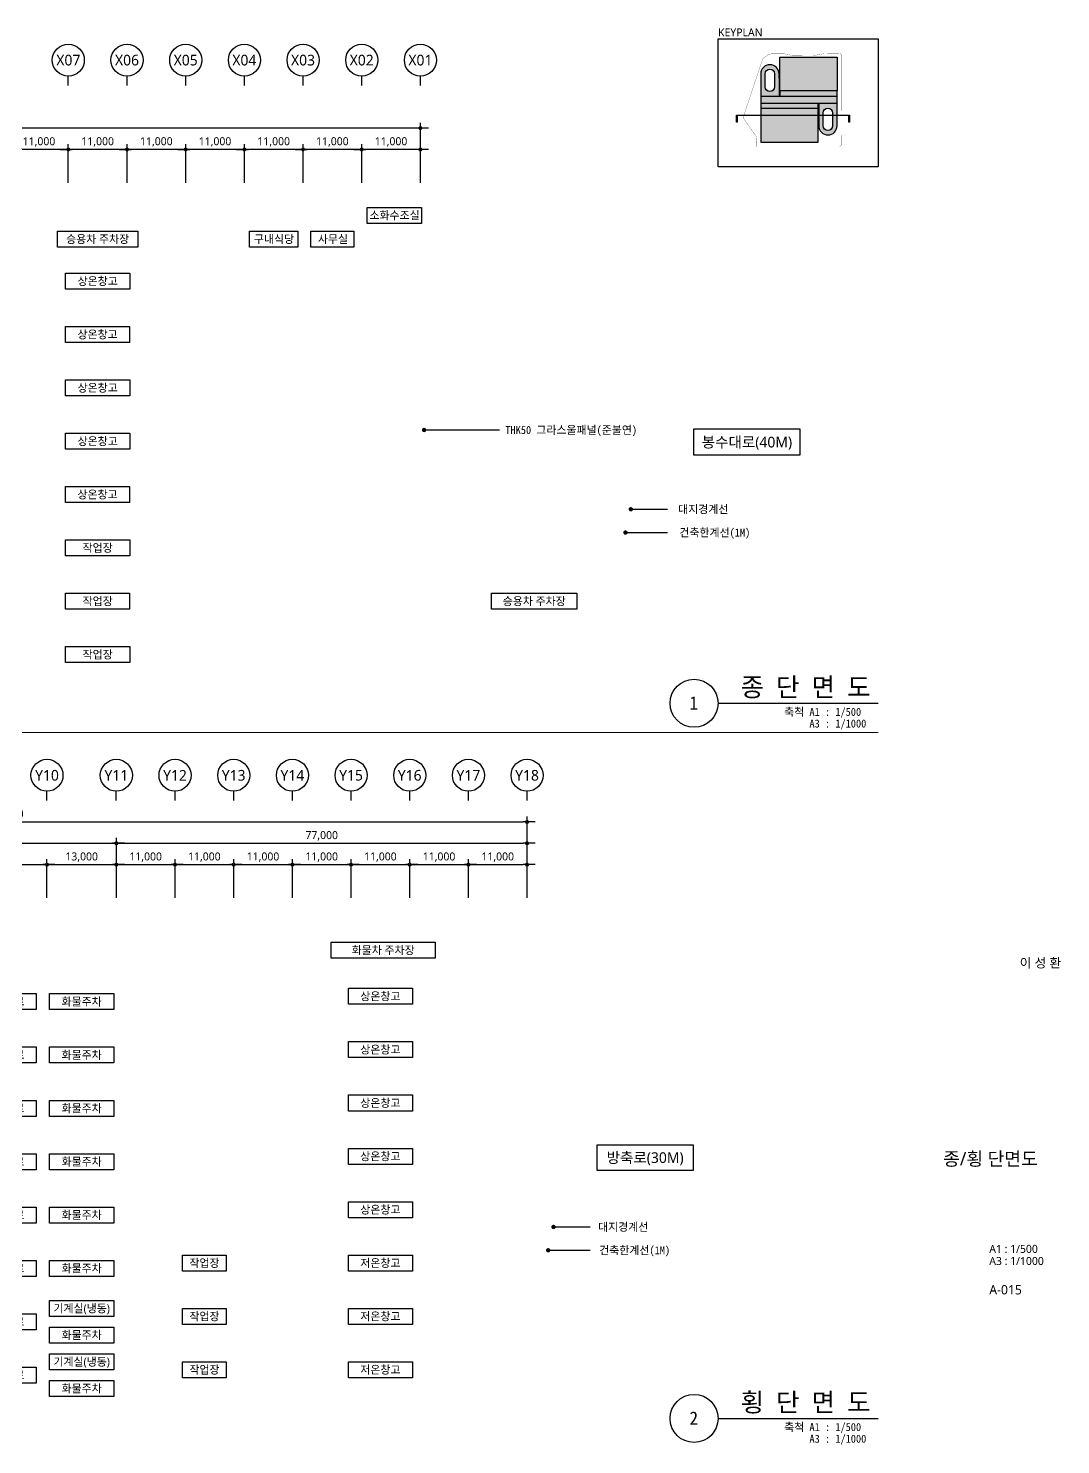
# Model space of a CAD drawing. Header units: millimetres. Extents: x 14450 to 4238925, y 15034 to 1420579.
# Drawn here: x 214513 to 408054, y 15034 to 280506 of the extents above; entities that cross this region are included whole.
import ezdxf
from ezdxf.enums import TextEntityAlignment as Align

# ---------------------------------------------------------------- set-up
doc = ezdxf.new("R2010")
doc.units = ezdxf.units.MM
doc.header["$LTSCALE"] = 5
doc.header["$MEASUREMENT"] = 0
doc.header["$PDSIZE"] = -10
doc.linetypes.add('DASHDOTX2', pattern=[2, 1, -0.5, 0, -0.5])
doc.linetypes.add('PHANTOM', pattern=[63.5, 31.75, -6.35, 6.35, -6.35, 6.35, -6.35])
doc.layers.get('0').update_dxf_attribs({"linetype": 'CONTINUOUS'})
doc.layers.get('Defpoints').update_dxf_attribs({"color": 153, "linetype": 'CONTINUOUS'})
for name, color, linetype, lineweight in [('A-AXIS-BUBL', 7, 'CONTINUOUS', 25), ('A-BOND-LIN1', 4, 'DASHDOTX2', 25), ('A-BORD-TEXT', 3, 'CONTINUOUS', 25), ('A-DIMS', 7, 'CONTINUOUS', 25), ('A-MKXS-LEAD', 7, 'CONTINUOUS', 25), ('A-MKXS-TEXT1', 3, 'CONTINUOUS', 25), ('A-MKXX-NAME', 3, 'CONTINUOUS', 25), ('A-MKXX-SYMB', 7, 'CONTINUOUS', 25), ('A-XXXX-SYMB', 7, 'CONTINUOUS', 25), ('A-XXXX-TXT1', 3, 'CONTINUOUS', 25), ('A-XXXX-TXT2', 3, 'CONTINUOUS', 25)]:
    doc.layers.add(name, color=color, linetype=linetype, lineweight=lineweight)
doc.layers.add('A-XXXX-NPLT', color=144, linetype='CONTINUOUS', lineweight=15, plot=False)
doc.layers.add('ROOM', color=7, linetype='CONTINUOUS')
doc.layers.add('색상', color=7, linetype='CONTINUOUS')
doc.styles.add('HY울릉도L', font='')
doc.styles.add('돋움체', font='')
doc.styles.add('맑은고딕', font='malgun.ttf')
doc.styles.get('HY울릉도L').set_extended_font_data('HY울릉도L')
doc.styles.get('돋움체').set_extended_font_data('DotumChe')
doc.dimstyles.new('CDIM', dxfattribs={"dimtxt": 3, "dimasz": 1.5, "dimexe": 2, "dimexo": 1, "dimgap": 1, "dimtad": 1, "dimdec": 0, "dimrnd": 0.5, "dimzin": 0, "dimdsep": 32, "dimlunit": 6, "dimtxsty": 'HY울릉도L', "dimblk1": '_CIDOT', "dimblk2": '_CIDOT', "dimsah": 1, "dimcen": 5.5, "dimclrd": 2, "dimclre": 2, "dimclrt": 7, "dimadec": 0, "dimazin": 0, "dimtfac": 1, "dimtdec": 0, "dimtix": 1, "dimtmove": 2, "dimatfit": 1, "dimldrblk": '_CIDOT', "dimfxl": 1, "dimtolj": 1, "dimtzin": 0, "dimlwd": -1, "dimarcsym": 0})

# ---------------------------------------------------------------- blocks, each defined once
blk = doc.blocks.new('_CIDOT')
at = {"color": 0, "linetype": 'ByBlock'}
blk.add_line((2, 0), (-1, 0), dxfattribs=at)
at = {"color": 0, "linetype": 'ByBlock', "const_width": 0.5}
blk.add_lwpolyline([(-0.25, 0, 1), (0.25, 0, 1)], format="xyb", close=True, dxfattribs=at)
blk = doc.blocks.new('*D9')
at = {"layer": 'A-DIMS', "lineweight": -2, "transparency": 16777216}
for p, q in [((202013, 117500), (202013, 124750)), ((218013, 117500), (218013, 124750))]:
    blk.add_line(p, q, dxfattribs=at)
at = {"layer": 'A-DIMS', "transparency": 16777216}
blk.add_line((202763, 123750), (217263, 123750), dxfattribs=at)
at = {"layer": 'Defpoints', "color": 0, "transparency": 16777216}
for p in [(218013, 123750), (202013, 117000), (218013, 117000)]:
    blk.add_point(p, dxfattribs=at)
at = {"layer": 'A-DIMS', "transparency": 16777216, "xscale": 750, "yscale": 750, "zscale": 750, "rotation": 180}
blk.add_blockref('_CIDOT', (202013, 123750), dxfattribs=at)
at = {"layer": 'A-DIMS', "transparency": 16777216, "xscale": 750, "yscale": 750, "zscale": 750}
blk.add_blockref('_CIDOT', (218013, 123750), dxfattribs=at)
at = {"layer": 'A-DIMS', "color": 3, "transparency": 16777216, "insert": (210013, 125155), "char_height": 1500, "attachment_point": 5, "style": '맑은고딕'}
blk.add_mtext('\\A1;16,000', dxfattribs=at)
blk = doc.blocks.new('*D10')
at = {"layer": 'A-DIMS', "lineweight": -2, "transparency": 16777216}
for p, q in [((218013, 117500), (218013, 124750)), ((231013, 117500), (231013, 124750))]:
    blk.add_line(p, q, dxfattribs=at)
at = {"layer": 'A-DIMS', "transparency": 16777216}
blk.add_line((218763, 123750), (230263, 123750), dxfattribs=at)
at = {"layer": 'Defpoints', "color": 0, "transparency": 16777216}
for p in [(231013, 123750), (218013, 117000), (231013, 117000)]:
    blk.add_point(p, dxfattribs=at)
at = {"layer": 'A-DIMS', "transparency": 16777216, "xscale": 750, "yscale": 750, "zscale": 750, "rotation": 180}
blk.add_blockref('_CIDOT', (218013, 123750), dxfattribs=at)
at = {"layer": 'A-DIMS', "transparency": 16777216, "xscale": 750, "yscale": 750, "zscale": 750}
blk.add_blockref('_CIDOT', (231013, 123750), dxfattribs=at)
at = {"layer": 'A-DIMS', "color": 3, "transparency": 16777216, "insert": (224513, 125155), "char_height": 1500, "attachment_point": 5, "style": '맑은고딕'}
blk.add_mtext('\\A1;13,000', dxfattribs=at)
blk = doc.blocks.new('*D11')
at = {"layer": 'A-DIMS', "lineweight": -2, "transparency": 16777216}
for p, q in [((231013, 117500), (231013, 124750)), ((242013, 117500), (242013, 124750))]:
    blk.add_line(p, q, dxfattribs=at)
at = {"layer": 'A-DIMS', "transparency": 16777216}
blk.add_line((231763, 123750), (241263, 123750), dxfattribs=at)
at = {"layer": 'Defpoints', "color": 0, "transparency": 16777216}
for p in [(242013, 123750), (231013, 117000), (242013, 117000)]:
    blk.add_point(p, dxfattribs=at)
at = {"layer": 'A-DIMS', "transparency": 16777216, "xscale": 750, "yscale": 750, "zscale": 750, "rotation": 180}
blk.add_blockref('_CIDOT', (231013, 123750), dxfattribs=at)
at = {"layer": 'A-DIMS', "transparency": 16777216, "xscale": 750, "yscale": 750, "zscale": 750}
blk.add_blockref('_CIDOT', (242013, 123750), dxfattribs=at)
at = {"layer": 'A-DIMS', "color": 3, "transparency": 16777216, "insert": (236513, 125155), "char_height": 1500, "attachment_point": 5, "style": '맑은고딕'}
blk.add_mtext('\\A1;11,000', dxfattribs=at)
blk = doc.blocks.new('*D12')
at = {"layer": 'A-DIMS', "lineweight": -2, "transparency": 16777216}
for p, q in [((242013, 117500), (242013, 124750)), ((253013, 117500), (253013, 124750))]:
    blk.add_line(p, q, dxfattribs=at)
at = {"layer": 'A-DIMS', "transparency": 16777216}
blk.add_line((242763, 123750), (252263, 123750), dxfattribs=at)
at = {"layer": 'Defpoints', "color": 0, "transparency": 16777216}
for p in [(253013, 123750), (242013, 117000), (253013, 117000)]:
    blk.add_point(p, dxfattribs=at)
at = {"layer": 'A-DIMS', "transparency": 16777216, "xscale": 750, "yscale": 750, "zscale": 750, "rotation": 180}
blk.add_blockref('_CIDOT', (242013, 123750), dxfattribs=at)
at = {"layer": 'A-DIMS', "transparency": 16777216, "xscale": 750, "yscale": 750, "zscale": 750}
blk.add_blockref('_CIDOT', (253013, 123750), dxfattribs=at)
at = {"layer": 'A-DIMS', "color": 3, "transparency": 16777216, "insert": (247513, 125155), "char_height": 1500, "attachment_point": 5, "style": '맑은고딕'}
blk.add_mtext('\\A1;11,000', dxfattribs=at)
blk = doc.blocks.new('*D13')
at = {"layer": 'A-DIMS', "lineweight": -2, "transparency": 16777216}
for p, q in [((253013, 117500), (253013, 124750)), ((264013, 117500), (264013, 124750))]:
    blk.add_line(p, q, dxfattribs=at)
at = {"layer": 'A-DIMS', "transparency": 16777216}
blk.add_line((253763, 123750), (263263, 123750), dxfattribs=at)
at = {"layer": 'Defpoints', "color": 0, "transparency": 16777216}
for p in [(264013, 123750), (253013, 117000), (264013, 117000)]:
    blk.add_point(p, dxfattribs=at)
at = {"layer": 'A-DIMS', "transparency": 16777216, "xscale": 750, "yscale": 750, "zscale": 750, "rotation": 180}
blk.add_blockref('_CIDOT', (253013, 123750), dxfattribs=at)
at = {"layer": 'A-DIMS', "transparency": 16777216, "xscale": 750, "yscale": 750, "zscale": 750}
blk.add_blockref('_CIDOT', (264013, 123750), dxfattribs=at)
at = {"layer": 'A-DIMS', "color": 3, "transparency": 16777216, "insert": (258513, 125155), "char_height": 1500, "attachment_point": 5, "style": '맑은고딕'}
blk.add_mtext('\\A1;11,000', dxfattribs=at)
blk = doc.blocks.new('*D14')
at = {"layer": 'A-DIMS', "lineweight": -2, "transparency": 16777216}
for p, q in [((264013, 117500), (264013, 124750)), ((275013, 117500), (275013, 124750))]:
    blk.add_line(p, q, dxfattribs=at)
at = {"layer": 'A-DIMS', "transparency": 16777216}
blk.add_line((264763, 123750), (274263, 123750), dxfattribs=at)
at = {"layer": 'Defpoints', "color": 0, "transparency": 16777216}
for p in [(275013, 123750), (264013, 117000), (275013, 117000)]:
    blk.add_point(p, dxfattribs=at)
at = {"layer": 'A-DIMS', "transparency": 16777216, "xscale": 750, "yscale": 750, "zscale": 750, "rotation": 180}
blk.add_blockref('_CIDOT', (264013, 123750), dxfattribs=at)
at = {"layer": 'A-DIMS', "transparency": 16777216, "xscale": 750, "yscale": 750, "zscale": 750}
blk.add_blockref('_CIDOT', (275013, 123750), dxfattribs=at)
at = {"layer": 'A-DIMS', "color": 3, "transparency": 16777216, "insert": (269513, 125155), "char_height": 1500, "attachment_point": 5, "style": '맑은고딕'}
blk.add_mtext('\\A1;11,000', dxfattribs=at)
blk = doc.blocks.new('*D15')
at = {"layer": 'A-DIMS', "lineweight": -2, "transparency": 16777216}
for p, q in [((275013, 117500), (275013, 124750)), ((286013, 117500), (286013, 124750))]:
    blk.add_line(p, q, dxfattribs=at)
at = {"layer": 'A-DIMS', "transparency": 16777216}
blk.add_line((275763, 123750), (285263, 123750), dxfattribs=at)
at = {"layer": 'Defpoints', "color": 0, "transparency": 16777216}
for p in [(286013, 123750), (275013, 117000), (286013, 117000)]:
    blk.add_point(p, dxfattribs=at)
at = {"layer": 'A-DIMS', "transparency": 16777216, "xscale": 750, "yscale": 750, "zscale": 750, "rotation": 180}
blk.add_blockref('_CIDOT', (275013, 123750), dxfattribs=at)
at = {"layer": 'A-DIMS', "transparency": 16777216, "xscale": 750, "yscale": 750, "zscale": 750}
blk.add_blockref('_CIDOT', (286013, 123750), dxfattribs=at)
at = {"layer": 'A-DIMS', "color": 3, "transparency": 16777216, "insert": (280513, 125155), "char_height": 1500, "attachment_point": 5, "style": '맑은고딕'}
blk.add_mtext('\\A1;11,000', dxfattribs=at)
blk = doc.blocks.new('*D16')
at = {"layer": 'A-DIMS', "lineweight": -2, "transparency": 16777216}
for p, q in [((286013, 117500), (286013, 124750)), ((297013, 117500), (297013, 124750))]:
    blk.add_line(p, q, dxfattribs=at)
at = {"layer": 'A-DIMS', "transparency": 16777216}
blk.add_line((286763, 123750), (296263, 123750), dxfattribs=at)
at = {"layer": 'Defpoints', "color": 0, "transparency": 16777216}
for p in [(297013, 123750), (286013, 117000), (297013, 117000)]:
    blk.add_point(p, dxfattribs=at)
at = {"layer": 'A-DIMS', "transparency": 16777216, "xscale": 750, "yscale": 750, "zscale": 750, "rotation": 180}
blk.add_blockref('_CIDOT', (286013, 123750), dxfattribs=at)
at = {"layer": 'A-DIMS', "transparency": 16777216, "xscale": 750, "yscale": 750, "zscale": 750}
blk.add_blockref('_CIDOT', (297013, 123750), dxfattribs=at)
at = {"layer": 'A-DIMS', "color": 3, "transparency": 16777216, "insert": (291513, 125155), "char_height": 1500, "attachment_point": 5, "style": '맑은고딕'}
blk.add_mtext('\\A1;11,000', dxfattribs=at)
blk = doc.blocks.new('*D17')
at = {"layer": 'A-DIMS', "lineweight": -2, "transparency": 16777216}
for p, q in [((297013, 117500), (297013, 124750)), ((308013, 117500), (308013, 124750))]:
    blk.add_line(p, q, dxfattribs=at)
at = {"layer": 'A-DIMS', "transparency": 16777216}
blk.add_line((297763, 123750), (307263, 123750), dxfattribs=at)
at = {"layer": 'Defpoints', "color": 0, "transparency": 16777216}
for p in [(308013, 123750), (297013, 117000), (308013, 117000)]:
    blk.add_point(p, dxfattribs=at)
at = {"layer": 'A-DIMS', "transparency": 16777216, "xscale": 750, "yscale": 750, "zscale": 750, "rotation": 180}
blk.add_blockref('_CIDOT', (297013, 123750), dxfattribs=at)
at = {"layer": 'A-DIMS', "transparency": 16777216, "xscale": 750, "yscale": 750, "zscale": 750}
blk.add_blockref('_CIDOT', (308013, 123750), dxfattribs=at)
at = {"layer": 'A-DIMS', "color": 3, "transparency": 16777216, "insert": (302513, 125155), "char_height": 1500, "attachment_point": 5, "style": '맑은고딕'}
blk.add_mtext('\\A1;11,000', dxfattribs=at)
blk = doc.blocks.new('*D19')
at = {"layer": 'A-DIMS', "lineweight": -2, "transparency": 16777216}
for p, q in [((112013, 117500), (112013, 132750)), ((308013, 117500), (308013, 132750))]:
    blk.add_line(p, q, dxfattribs=at)
at = {"layer": 'A-DIMS', "transparency": 16777216}
blk.add_line((112763, 131750), (307263, 131750), dxfattribs=at)
at = {"layer": 'Defpoints', "color": 0, "transparency": 16777216}
for p in [(308013, 131750), (112013, 117000), (308013, 117000)]:
    blk.add_point(p, dxfattribs=at)
at = {"layer": 'A-DIMS', "transparency": 16777216, "xscale": 750, "yscale": 750, "zscale": 750, "rotation": 180}
blk.add_blockref('_CIDOT', (112013, 131750), dxfattribs=at)
at = {"layer": 'A-DIMS', "transparency": 16777216, "xscale": 750, "yscale": 750, "zscale": 750}
blk.add_blockref('_CIDOT', (308013, 131750), dxfattribs=at)
at = {"layer": 'A-DIMS', "color": 3, "transparency": 16777216, "insert": (210013, 133155), "char_height": 1500, "attachment_point": 5, "style": '맑은고딕'}
blk.add_mtext('\\A1;196,000', dxfattribs=at)
blk = doc.blocks.new('*D21')
at = {"layer": 'A-DIMS', "lineweight": -2, "transparency": 16777216}
for p, q in [((189013, 117500), (189013, 128750)), ((231013, 117500), (231013, 128750))]:
    blk.add_line(p, q, dxfattribs=at)
at = {"layer": 'A-DIMS', "transparency": 16777216}
blk.add_line((189763, 127750), (230263, 127750), dxfattribs=at)
at = {"layer": 'Defpoints', "color": 0, "transparency": 16777216}
for p in [(231013, 127750), (189013, 117000), (231013, 117000)]:
    blk.add_point(p, dxfattribs=at)
at = {"layer": 'A-DIMS', "transparency": 16777216, "xscale": 750, "yscale": 750, "zscale": 750, "rotation": 180}
blk.add_blockref('_CIDOT', (189013, 127750), dxfattribs=at)
at = {"layer": 'A-DIMS', "transparency": 16777216, "xscale": 750, "yscale": 750, "zscale": 750}
blk.add_blockref('_CIDOT', (231013, 127750), dxfattribs=at)
at = {"layer": 'A-DIMS', "color": 3, "transparency": 16777216, "insert": (210013, 129151), "char_height": 1500, "attachment_point": 5, "style": '맑은고딕'}
blk.add_mtext('\\A1;42,000', dxfattribs=at)
blk = doc.blocks.new('*D22')
at = {"layer": 'A-DIMS', "lineweight": -2, "transparency": 16777216}
for p, q in [((231013, 117500), (231013, 128750)), ((308013, 117500), (308013, 128750))]:
    blk.add_line(p, q, dxfattribs=at)
at = {"layer": 'A-DIMS', "transparency": 16777216}
blk.add_line((231763, 127750), (307263, 127750), dxfattribs=at)
at = {"layer": 'Defpoints', "color": 0, "transparency": 16777216}
for p in [(308013, 127750), (231013, 117000), (308013, 117000)]:
    blk.add_point(p, dxfattribs=at)
at = {"layer": 'A-DIMS', "transparency": 16777216, "xscale": 750, "yscale": 750, "zscale": 750, "rotation": 180}
blk.add_blockref('_CIDOT', (231013, 127750), dxfattribs=at)
at = {"layer": 'A-DIMS', "transparency": 16777216, "xscale": 750, "yscale": 750, "zscale": 750}
blk.add_blockref('_CIDOT', (308013, 127750), dxfattribs=at)
at = {"layer": 'A-DIMS', "color": 3, "transparency": 16777216, "insert": (269513, 129151), "char_height": 1500, "attachment_point": 5, "style": '맑은고딕'}
blk.add_mtext('\\A1;77,000', dxfattribs=at)
blk = doc.blocks.new('*D24')
at = {"layer": 'A-DIMS', "lineweight": -2, "transparency": 16777216}
for p, q in [((255013, 251550), (255013, 258800)), ((266013, 251550), (266013, 258800))]:
    blk.add_line(p, q, dxfattribs=at)
at = {"layer": 'A-DIMS', "transparency": 16777216}
blk.add_line((265263, 257800), (255763, 257800), dxfattribs=at)
at = {"layer": 'Defpoints', "color": 0, "transparency": 16777216}
for p in [(255013, 257800), (255013, 251050), (266013, 251050)]:
    blk.add_point(p, dxfattribs=at)
at = {"layer": 'A-DIMS', "transparency": 16777216, "xscale": 750, "yscale": 750, "zscale": 750}
for p, rotation in [((255013, 257800), 180.000000000097), ((266013, 257800), 9.696243807866267e-11)]:
    blk.add_blockref('_CIDOT', p, dxfattribs=dict(at, rotation=rotation))
at = {"layer": 'A-DIMS', "color": 3, "transparency": 16777216, "insert": (260513, 259205), "char_height": 1500, "attachment_point": 5, "style": '맑은고딕'}
blk.add_mtext('\\A1;11,000', dxfattribs=at)
blk = doc.blocks.new('*D25')
at = {"layer": 'A-DIMS', "lineweight": -2, "transparency": 16777216}
for p, q in [((244013, 251550), (244013, 258800)), ((255013, 251550), (255013, 258800))]:
    blk.add_line(p, q, dxfattribs=at)
at = {"layer": 'A-DIMS', "transparency": 16777216}
blk.add_line((254263, 257800), (244763, 257800), dxfattribs=at)
at = {"layer": 'Defpoints', "color": 0, "transparency": 16777216}
for p in [(244013, 257800), (244013, 251050), (255013, 251050)]:
    blk.add_point(p, dxfattribs=at)
at = {"layer": 'A-DIMS', "transparency": 16777216, "xscale": 750, "yscale": 750, "zscale": 750}
for p, rotation in [((244013, 257800), 180.000000000097), ((255013, 257800), 9.696243807866267e-11)]:
    blk.add_blockref('_CIDOT', p, dxfattribs=dict(at, rotation=rotation))
at = {"layer": 'A-DIMS', "color": 3, "transparency": 16777216, "insert": (249513, 259205), "char_height": 1500, "attachment_point": 5, "style": '맑은고딕'}
blk.add_mtext('\\A1;11,000', dxfattribs=at)
blk = doc.blocks.new('*D26')
at = {"layer": 'A-DIMS', "lineweight": -2, "transparency": 16777216}
for p, q in [((233013, 251550), (233013, 258800)), ((244013, 251550), (244013, 258800))]:
    blk.add_line(p, q, dxfattribs=at)
at = {"layer": 'A-DIMS', "transparency": 16777216}
blk.add_line((243263, 257800), (233763, 257800), dxfattribs=at)
at = {"layer": 'Defpoints', "color": 0, "transparency": 16777216}
for p in [(233013, 257800), (233013, 251050), (244013, 251050)]:
    blk.add_point(p, dxfattribs=at)
at = {"layer": 'A-DIMS', "transparency": 16777216, "xscale": 750, "yscale": 750, "zscale": 750}
for p, rotation in [((233013, 257800), 180.000000000097), ((244013, 257800), 9.696243807866267e-11)]:
    blk.add_blockref('_CIDOT', p, dxfattribs=dict(at, rotation=rotation))
at = {"layer": 'A-DIMS', "color": 3, "transparency": 16777216, "insert": (238513, 259205), "char_height": 1500, "attachment_point": 5, "style": '맑은고딕'}
blk.add_mtext('\\A1;11,000', dxfattribs=at)
blk = doc.blocks.new('*D27')
at = {"layer": 'A-DIMS', "lineweight": -2, "transparency": 16777216}
for p, q in [((222013, 251550), (222013, 258800)), ((233013, 251550), (233013, 258800))]:
    blk.add_line(p, q, dxfattribs=at)
at = {"layer": 'A-DIMS', "transparency": 16777216}
blk.add_line((232263, 257800), (222763, 257800), dxfattribs=at)
at = {"layer": 'Defpoints', "color": 0, "transparency": 16777216}
for p in [(222013, 257800), (222013, 251050), (233013, 251050)]:
    blk.add_point(p, dxfattribs=at)
at = {"layer": 'A-DIMS', "transparency": 16777216, "xscale": 750, "yscale": 750, "zscale": 750}
for p, rotation in [((222013, 257800), 180.000000000097), ((233013, 257800), 9.696243807866267e-11)]:
    blk.add_blockref('_CIDOT', p, dxfattribs=dict(at, rotation=rotation))
at = {"layer": 'A-DIMS', "color": 3, "transparency": 16777216, "insert": (227513, 259205), "char_height": 1500, "attachment_point": 5, "style": '맑은고딕'}
blk.add_mtext('\\A1;11,000', dxfattribs=at)
blk = doc.blocks.new('*D28')
at = {"layer": 'A-DIMS', "lineweight": -2, "transparency": 16777216}
for p, q in [((211013, 251550), (211013, 258800)), ((222013, 251550), (222013, 258800))]:
    blk.add_line(p, q, dxfattribs=at)
at = {"layer": 'A-DIMS', "transparency": 16777216}
blk.add_line((221263, 257800), (211763, 257800), dxfattribs=at)
at = {"layer": 'Defpoints', "color": 0, "transparency": 16777216}
for p in [(211013, 257800), (211013, 251050), (222013, 251050)]:
    blk.add_point(p, dxfattribs=at)
at = {"layer": 'A-DIMS', "transparency": 16777216, "xscale": 750, "yscale": 750, "zscale": 750}
for p, rotation in [((211013, 257800), 180.000000000097), ((222013, 257800), 9.696243807866267e-11)]:
    blk.add_blockref('_CIDOT', p, dxfattribs=dict(at, rotation=rotation))
at = {"layer": 'A-DIMS', "color": 3, "transparency": 16777216, "insert": (216513, 259205), "char_height": 1500, "attachment_point": 5, "style": '맑은고딕'}
blk.add_mtext('\\A1;11,000', dxfattribs=at)
blk = doc.blocks.new('*D37')
at = {"layer": 'A-DIMS', "lineweight": -2, "transparency": 16777216}
for p, q in [((112013, 251550), (112013, 262800)), ((288013, 251550), (288013, 262800))]:
    blk.add_line(p, q, dxfattribs=at)
at = {"layer": 'A-DIMS', "transparency": 16777216}
blk.add_line((287263, 261800), (112763, 261800), dxfattribs=at)
at = {"layer": 'Defpoints', "color": 0, "transparency": 16777216}
for p in [(112013, 261800), (112013, 251050), (288013, 251050)]:
    blk.add_point(p, dxfattribs=at)
at = {"layer": 'A-DIMS', "transparency": 16777216, "xscale": 750, "yscale": 750, "zscale": 750, "rotation": 180}
blk.add_blockref('_CIDOT', (112013, 261800), dxfattribs=at)
at = {"layer": 'A-DIMS', "transparency": 16777216, "xscale": 750, "yscale": 750, "zscale": 750}
blk.add_blockref('_CIDOT', (288013, 261800), dxfattribs=at)
at = {"layer": 'A-DIMS', "color": 3, "transparency": 16777216, "insert": (200013, 263205), "char_height": 1500, "attachment_point": 5, "style": '맑은고딕'}
blk.add_mtext('\\A1;176,000', dxfattribs=at)
blk = doc.blocks.new('*D39')
at = {"layer": 'A-DIMS', "lineweight": -2, "transparency": 16777216}
for p, q in [((277013, 251550), (277013, 258800)), ((288013, 251550), (288013, 258800))]:
    blk.add_line(p, q, dxfattribs=at)
at = {"layer": 'A-DIMS', "transparency": 16777216}
blk.add_line((287263, 257800), (277763, 257800), dxfattribs=at)
at = {"layer": 'Defpoints', "color": 0, "transparency": 16777216}
for p in [(277013, 257800), (277013, 251050), (288013, 251050)]:
    blk.add_point(p, dxfattribs=at)
at = {"layer": 'A-DIMS', "transparency": 16777216, "xscale": 750, "yscale": 750, "zscale": 750}
for p, rotation in [((277013, 257800), 180.000000000097), ((288013, 257800), 9.696243807866267e-11)]:
    blk.add_blockref('_CIDOT', p, dxfattribs=dict(at, rotation=rotation))
at = {"layer": 'A-DIMS', "color": 3, "transparency": 16777216, "insert": (282513, 259205), "char_height": 1500, "attachment_point": 5, "style": '맑은고딕'}
blk.add_mtext('\\A1;11,000', dxfattribs=at)
blk = doc.blocks.new('*D40')
at = {"layer": 'A-DIMS', "lineweight": -2, "transparency": 16777216}
for p, q in [((266013, 251550), (266013, 258800)), ((277013, 251550), (277013, 258800))]:
    blk.add_line(p, q, dxfattribs=at)
at = {"layer": 'A-DIMS', "transparency": 16777216}
blk.add_line((276263, 257800), (266763, 257800), dxfattribs=at)
at = {"layer": 'Defpoints', "color": 0, "transparency": 16777216}
for p in [(266013, 257800), (266013, 251050), (277013, 251050)]:
    blk.add_point(p, dxfattribs=at)
at = {"layer": 'A-DIMS', "transparency": 16777216, "xscale": 750, "yscale": 750, "zscale": 750}
for p, rotation in [((266013, 257800), 180.000000000097), ((277013, 257800), 9.696243807866267e-11)]:
    blk.add_blockref('_CIDOT', p, dxfattribs=dict(at, rotation=rotation))
at = {"layer": 'A-DIMS', "color": 3, "transparency": 16777216, "insert": (271513, 259205), "char_height": 1500, "attachment_point": 5, "style": '맑은고딕'}
blk.add_mtext('\\A1;11,000', dxfattribs=at)
blk = doc.blocks.new('종단면도_실명')
at = {"layer": 'A-MKXS-LEAD'}
for p, q in [((288699, 205220), (302852, 205220)), ((100161, 190364), (93273, 190364)), ((327461, 190364), (334350, 190364)), ((101161, 185994), (93273, 185994)), ((326461, 185994), (334350, 185994))]:
    blk.add_line(p, q, dxfattribs=at)
at = {"layer": 'A-MKXS-LEAD', "const_width": 400}
for points in [[(288491, 205241, 1), (288906, 205199, 1)], [(99891, 190385, 1), (100305, 190344, 1)], [(327258, 190385, 1), (327673, 190344, 1)], [(100954, 186015, 1), (101369, 185973, 1)], [(326258, 186015, 1), (326673, 185973, 1)]]:
    blk.add_lwpolyline(points, format="xyb", close=True, dxfattribs=at)
at = {"layer": 'A-MKXX-SYMB'}
for points in [[(288202, 243950), (278023, 243950), (278023, 246950), (288202, 246950)], [(138812, 239566), (126812, 239566), (126812, 242566), (138812, 242566)], [(235013, 239500), (220013, 239500), (220013, 242500), (235013, 242500)], [(265034, 239500), (255991, 239500), (255991, 242500), (265034, 242500)], [(275552, 239500), (267473, 239500), (267473, 242500), (275552, 242500)], [(233513, 231625), (221513, 231625), (221513, 234625), (233513, 234625)], [(233500, 221625), (221500, 221625), (221500, 224625), (233500, 224625)], [(233513, 211625), (221513, 211625), (221513, 214625), (233513, 214625)], [(233513, 201625), (221513, 201625), (221513, 204625), (233513, 204625)], [(233500, 191625), (221500, 191625), (221500, 194625), (233500, 194625)], [(233513, 181625), (221513, 181625), (221513, 184625), (233513, 184625)], [(233480, 171625), (221480, 171625), (221480, 174625), (233480, 174625)], [(317358, 171625), (301358, 171625), (301358, 174625), (317358, 174625)], [(233513, 161625), (221513, 161625), (221513, 164625), (233513, 164625)]]:
    blk.add_lwpolyline(points, close=True, dxfattribs=at)
at = {"layer": 'ROOM'}
for points in [[(75957, 200547), (93957, 200547), (93957, 205347), (75957, 205347)], [(339222, 200547), (359222, 200547), (359222, 205347), (339222, 205347)]]:
    blk.add_lwpolyline(points, close=True, dxfattribs=at)
at = {"layer": 'A-MKXS-TEXT1'}
for s, height, style, p in [('올라옴', 1500, '돋움체', (116629, 239200)), ('올라감', 1500, '돋움체', (148513, 230787)), ('올라옴', 1500, '돋움체', (116629, 229031)), ('올라감', 1500, '돋움체', (148513, 220900)), ('올라옴', 1500, '돋움체', (116629, 219031)), ('올라옴', 1500, '돋움체', (116629, 209031)), ('올라감', 1500, '돋움체', (148513, 210900)), ('염전로(12M)', 2000, '맑은고딕', (84957, 202947)), ('올라감', 1500, '돋움체', (148513, 200900)), ('봉수대로(40M)', 2000, '맑은고딕', (349233, 202947)), ('올라옴', 1500, '돋움체', (116629, 199031)), ('올라감', 1500, '돋움체', (148513, 190900)), ('올라옴', 1500, '돋움체', (116629, 189031)), ('올라감', 1500, '돋움체', (148513, 180900)), ('올라옴', 1500, '돋움체', (116629, 179031)), ('내려감', 1500, '돋움체', (116629, 169031)), ('올라감', 1500, '돋움체', (148513, 170900)), ('내려옴', 1500, '돋움체', (148513, 160750))]:
    blk.add_text(s, height=height, dxfattribs=dict(at, style=style)).set_placement(p, align=Align.MIDDLE_CENTER)
at = {"layer": 'A-MKXS-TEXT1', "style": '돋움체'}
for s, p in [('THK50 그라스울패널(준불연)', (303938, 205220)), ('대지경계선', (81923, 190364)), ('건축한계선(1M)', (78130, 185994))]:
    blk.add_text(s, height=1500, dxfattribs=at).set_placement(p, align=Align.MIDDLE_LEFT)
for s, p in [('대지경계선', (345766, 190364)), ('건축한계선(1M)', (349857, 185994))]:
    blk.add_text(s, height=1500, dxfattribs=at).set_placement(p, align=Align.MIDDLE_RIGHT)
at = {"layer": 'A-MKXX-NAME', "style": '맑은고딕'}
for s, p in [('소화수조실', (283172, 245450)), ('진입램프', (132812, 241066)), ('승용차 주차장', (227513, 241000)), ('구내식당', (260565, 241000)), ('사무실', (271622, 241000)), ('상온창고', (227513, 233125)), ('상온창고', (227500, 223125)), ('상온창고', (227513, 213125)), ('상온창고', (227513, 203125)), ('상온창고', (227500, 193125)), ('작업장', (227513, 183125)), ('작업장', (227513, 173125)), ('승용차 주차장', (309358, 173125)), ('작업장', (227513, 163125))]:
    blk.add_text(s, height=1500, dxfattribs=at).set_placement(p, align=Align.MIDDLE_CENTER)
blk = doc.blocks.new('횡단면도_실명')
at = {"layer": 'A-MKXS-LEAD'}
for p, q in [((111242, 77868), (97088, 77868)), ((101293, 55841), (94405, 55841)), ((312972, 55841), (319860, 55841)), ((102293, 51470), (94405, 51470)), ((311972, 51470), (319860, 51470))]:
    blk.add_line(p, q, dxfattribs=at)
at = {"layer": 'A-MKXS-LEAD', "const_width": 400}
for points in [[(111035, 77889, 1), (111449, 77847, 1)], [(101086, 55861, 1), (101500, 55820, 1)], [(312764, 55861, 1), (313179, 55820, 1)], [(102086, 51491, 1), (102500, 51450, 1)], [(311764, 51491, 1), (312179, 51450, 1)]]:
    blk.add_lwpolyline(points, format="xyb", close=True, dxfattribs=at)
at = {"layer": 'A-MKXX-SYMB'}
for points in [[(159239, 106213), (141731, 106213), (141731, 109213), (159239, 109213)], [(290788, 106213), (271287, 106213), (271287, 109213), (290788, 109213)], [(156485, 97575), (144485, 97575), (144485, 100575), (156485, 100575)], [(201513, 96575), (189512, 96575), (189512, 99575), (201513, 99575)], [(216013, 96575), (204012, 96575), (204012, 99575), (216013, 99575)], [(230513, 96575), (218512, 96575), (218512, 99575), (230513, 99575)], [(286513, 97575), (274512, 97575), (274512, 100575), (286513, 100575)], [(156485, 87575), (144485, 87575), (144485, 90575), (156485, 90575)], [(286513, 87575), (274512, 87575), (274512, 90575), (286513, 90575)], [(201513, 86575), (189512, 86575), (189512, 89575), (201513, 89575)], [(216013, 86575), (204012, 86575), (204012, 89575), (216013, 89575)], [(230513, 86575), (218512, 86575), (218512, 89575), (230513, 89575)], [(156485, 77575), (144485, 77575), (144485, 80575), (156485, 80575)], [(286513, 77575), (274512, 77575), (274512, 80575), (286513, 80575)], [(201513, 76575), (189512, 76575), (189512, 79575), (201513, 79575)], [(216013, 76575), (204012, 76575), (204012, 79575), (216013, 79575)], [(230513, 76575), (218512, 76575), (218512, 79575), (230513, 79575)], [(156485, 67575), (144485, 67575), (144485, 70575), (156485, 70575)], [(201513, 66575), (189512, 66575), (189512, 69575), (201513, 69575)], [(216013, 66575), (204012, 66575), (204012, 69575), (216013, 69575)], [(230513, 66575), (218512, 66575), (218512, 69575), (230513, 69575)], [(286513, 67575), (274512, 67575), (274512, 70575), (286513, 70575)], [(156485, 57575), (144485, 57575), (144485, 60575), (156485, 60575)], [(201513, 56575), (189512, 56575), (189512, 59575), (201513, 59575)], [(216013, 56575), (204012, 56575), (204012, 59575), (216013, 59575)], [(230513, 56575), (218512, 56575), (218512, 59575), (230513, 59575)], [(286513, 57575), (274512, 57575), (274512, 60575), (286513, 60575)], [(156485, 47575), (144485, 47575), (144485, 50575), (156485, 50575)], [(176614, 47575), (168411, 47575), (168411, 50575), (176614, 50575)], [(251614, 47575), (243411, 47575), (243411, 50575), (251614, 50575)], [(286513, 47575), (274512, 47575), (274512, 50575), (286513, 50575)], [(201513, 46575), (189512, 46575), (189512, 49575), (201513, 49575)], [(216013, 46575), (204012, 46575), (204012, 49575), (216013, 49575)], [(230513, 46575), (218512, 46575), (218512, 49575), (230513, 49575)], [(156485, 37575), (144485, 37575), (144485, 40575), (156485, 40575)], [(176614, 37575), (168411, 37575), (168411, 40575), (176614, 40575)], [(230513, 39075), (218512, 39075), (218512, 42075), (230513, 42075)], [(251614, 37575), (243411, 37575), (243411, 40575), (251614, 40575)], [(286513, 37575), (274512, 37575), (274512, 40575), (286513, 40575)], [(201513, 36575), (189512, 36575), (189512, 39575), (201513, 39575)], [(216013, 36575), (204012, 36575), (204012, 39575), (216013, 39575)], [(230513, 34075), (218512, 34075), (218512, 37075), (230513, 37075)], [(201513, 29075), (189512, 29075), (189512, 32075), (201513, 32075)], [(230513, 29075), (218512, 29075), (218512, 32075), (230513, 32075)], [(156485, 27575), (144485, 27575), (144485, 30575), (156485, 30575)], [(176614, 27575), (168411, 27575), (168411, 30575), (176614, 30575)], [(216013, 26575), (204012, 26575), (204012, 29575), (216013, 29575)], [(251614, 27575), (243411, 27575), (243411, 30575), (251614, 30575)], [(286513, 27575), (274512, 27575), (274512, 30575), (286513, 30575)], [(201513, 24075), (189512, 24075), (189512, 27075), (201513, 27075)], [(230513, 24075), (218512, 24075), (218512, 27075), (230513, 27075)]]:
    blk.add_lwpolyline(points, close=True, dxfattribs=at)
at = {"layer": 'ROOM'}
for points in [[(95648, 66438), (77648, 66438), (77648, 71238), (95648, 71238)], [(339148, 66438), (321148, 66438), (321148, 71238), (339148, 71238)]]:
    blk.add_lwpolyline(points, close=True, dxfattribs=at)
at = {"layer": 'A-MKXS-TEXT1', "style": '돋움체'}
for s, p in [('THK50 그라스울패널(준불연)', (69017, 77868)), ('대지경계선', (83771, 55841)), ('건축한계선(1M)', (79783, 51470))]:
    blk.add_text(s, height=1500, dxfattribs=at).set_placement(p, align=Align.MIDDLE_LEFT)
at = {"layer": 'A-MKXS-TEXT1', "style": '맑은고딕'}
for s, p in [('송림로(8M)', (86648, 68838)), ('방축로(30M)', (330148, 68838))]:
    blk.add_text(s, height=2000, dxfattribs=at).set_placement(p, align=Align.MIDDLE_CENTER)
at = {"layer": 'A-MKXS-TEXT1', "style": '돋움체'}
for s, p in [('대지경계선', (330744, 55841)), ('건축한계선(1M)', (334834, 51470))]:
    blk.add_text(s, height=1500, dxfattribs=at).set_placement(p, align=Align.MIDDLE_RIGHT)
at = {"layer": 'A-MKXX-NAME', "style": '맑은고딕'}
for s, p in [('승용차 주차장', (150436, 107713)), ('화물차 주차장', (281038, 107713)), ('상온창고', (150485, 99075)), ('화물주차', (195513, 98075)), ('주차통로', (210013, 98075)), ('화물주차', (224513, 98075)), ('상온창고', (280512, 99075)), ('상온창고', (150485, 89075)), ('화물주차', (195513, 88075)), ('주차통로', (210013, 88075)), ('화물주차', (224513, 88075)), ('상온창고', (280512, 89075)), ('상온창고', (150485, 79075)), ('상온창고', (280512, 79075)), ('화물주차', (195513, 78075)), ('주차통로', (210013, 78075)), ('화물주차', (224513, 78075)), ('상온창고', (150485, 69075)), ('상온창고', (280512, 69075)), ('화물주차', (195513, 68075)), ('주차통로', (210013, 68075)), ('화물주차', (224513, 68075)), ('상온창고', (150485, 59075)), ('화물주차', (195513, 58075)), ('주차통로', (210013, 58075)), ('화물주차', (224513, 58075)), ('상온창고', (280512, 59075)), ('저온창고', (150485, 49075)), ('작업장', (172536, 49075)), ('화물주차', (195513, 48075)), ('주차통로', (210013, 48075)), ('화물주차', (224513, 48075)), ('작업장', (247536, 49075)), ('저온창고', (280512, 49075)), ('저온창고', (150485, 39075)), ('작업장', (172536, 39075)), ('기계실(냉동)', (224513, 40575)), ('작업장', (247536, 39075)), ('저온창고', (280512, 39075)), ('화물주차', (195513, 38075)), ('주차통로', (210013, 38075)), ('화물주차', (224513, 35575)), ('저온창고', (150485, 29075)), ('작업장', (172536, 29075)), ('기계실(냉동)', (195513, 30575)), ('기계실(냉동)', (224513, 30575)), ('작업장', (247536, 29075)), ('저온창고', (280512, 29075)), ('주차통로', (210013, 28075)), ('화물주차', (195513, 25575)), ('화물주차', (224513, 25575))]:
    blk.add_text(s, height=1500, dxfattribs=at).set_placement(p, align=Align.MIDDLE_CENTER)

msp = doc.modelspace()

# ---------------------------------------------------------------- hatches: boundary and pattern name
h = msp.add_hatch(color=253)
h.dxf.hatch_style = 1
h.paths.add_polyline_path([(366128.3, 275076.7), (355372.7, 275076.7), (355372.7, 268764.8), (366128.3, 268764.8)])
h.paths.add_polyline_path([(362580.8, 265452.2), (351825.3, 265452.2), (351825.3, 259141.1), (362580.8, 259141.1)])
at = {"ltscale": 100}
h = msp.add_hatch(color=2, dxfattribs=at)
h.dxf.hatch_style = 1
h.paths.add_polyline_path([(368310.8, 264243.1), (368310.8, 262930.6), (368442, 262930.6), (368442, 264243.1)])
h.paths.add_polyline_path([(347288.1, 264243.1), (347288.1, 262930.6), (347419.4, 262930.6), (347419.4, 264243.1)])
at = {"layer": '색상'}
h = msp.add_hatch(color=254, dxfattribs=at)
h.dxf.hatch_style = 1
h.paths.add_polyline_path([(355251.5, 271981.5, 0.41421356), (353538.4, 273694.6, 0.41421356), (351825.3, 271981.5), (351825.3, 271213.8), (351825.3, 267795.7), (355251.5, 267795.7)])
h.paths.add_polyline_path([(353538.4, 268684.5, -0.41421356), (352665.7, 269557.3), (352665.7, 270324.9), (352665.7, 271133), (352665.7, 271981.5, -0.41421356), (353538.4, 272854.2, -0.41421356), (354411.1, 271981.5), (354411.1, 271213.8), (354411.1, 270405.8), (354411.1, 269557.3, -0.41421356)], flags=16)
h.paths.add_polyline_path([(366128.3, 268764.8), (355372.7, 268764.8), (355372.7, 267795.7), (366128.3, 267795.7)])
h.paths.add_polyline_path([(366128.3, 267795.7), (351825.3, 267795.7), (351825.3, 266421.9), (366128.3, 266421.9)])
h.paths.add_polyline_path([(362580.8, 266421.9), (351825.3, 266421.9), (351825.3, 265452.2), (362580.8, 265452.2)])
h.paths.add_polyline_path([(366128.3, 266421.9), (362702, 266421.9), (362702, 263892.6), (362702, 262236.1, 0.41421356), (364415.2, 260522.9, 0.41421356), (366128.3, 262236.1), (366128.3, 263084.5), (366128.3, 263892.6)])
h.paths.add_polyline_path([(365287.9, 264660.3), (365287.9, 263892.6), (365287.9, 263084.5), (365287.9, 262236.1, -0.41421356), (364415.2, 261363.3, -0.41421356), (363542.4, 262236.1), (363542.4, 263003.7), (363542.4, 263811.8), (363542.4, 264660.3, -0.41421356), (364415.2, 265533, -0.41421356)], flags=16)

# ---------------------------------------------------------------- linework, layer by layer
for p, q in [((222012.5, 269800), (222012.5, 271550)), ((233012.5, 269800), (233012.5, 271550)), ((244012.5, 269800), (244012.5, 271550)), ((255012.5, 269800), (255012.5, 271550)), ((266012.5, 269800), (266012.5, 271550)), ((277012.5, 269800), (277012.5, 271550)), ((288012.5, 269800), (288012.5, 271550)), ((351825.3, 271981.5), (351825.3, 271213.8)), ((351825.3, 271213.8), (351825.3, 265452.2)), ((355251.5, 271981.5), (355251.5, 267795.7)), ((355251.5, 271213.8), (355251.5, 271981.5)), ((355372.7, 268764.8), (355372.7, 267795.7)), ((366128.3, 263892.6), (366128.3, 268764.8)), ((351825.3, 267795.7), (366128.3, 267795.7)), ((366128.3, 266421.9), (351825.3, 266421.9)), ((362580.8, 265452.2), (362580.8, 266421.9)), ((362702, 266421.9), (362702, 263892.6)), ((362702, 263892.6), (362702, 262236.1)), ((366128.3, 263084.5), (366128.3, 263892.6)), ((366128.3, 262236.1), (366128.3, 263084.5)), ((218012.5, 135750), (218012.5, 137500)), ((231012.5, 135750), (231012.5, 137500)), ((242012.5, 135750), (242012.5, 137500)), ((253012.5, 135750), (253012.5, 137500)), ((264012.5, 135750), (264012.5, 137500)), ((275012.5, 135750), (275012.5, 137500)), ((286012.5, 135750), (286012.5, 137500)), ((297012.5, 135750), (297012.5, 137500)), ((308012.5, 135750), (308012.5, 137500))]:
    msp.add_line(p, q)
at = {"ltscale": 100}
msp.add_lwpolyline([(373825, 278550), (373825, 254550), (343825, 254550), (343825, 278550)], close=True, dxfattribs=at)
for points in [[(355372.7, 275076.7), (366128.3, 275076.7), (366128.3, 268764.8), (355372.7, 268764.8)], [(351825.3, 259141.1), (362580.8, 259141.1), (362580.8, 265452.2), (351825.3, 265452.2)]]:
    msp.add_lwpolyline(points, close=True)
for points in [[(354411.1, 271981.5), (354411.1, 271213.8), (354411.1, 270405.8), (354411.1, 269557.3, -0.41421356), (353538.4, 268684.5, -0.41421356), (352665.7, 269557.3), (352665.7, 270324.9), (352665.7, 271133), (352665.7, 271981.5, -0.41421356), (353538.4, 272854.2, -0.41421356), (354411.1, 271981.5)], [(365287.9, 264660.3), (365287.9, 263892.6), (365287.9, 263084.5), (365287.9, 262236.1, -0.41421356), (364415.2, 261363.3, -0.41421356), (363542.4, 262236.1), (363542.4, 263003.7), (363542.4, 263811.8), (363542.4, 264660.3, -0.41421356), (364415.2, 265533, -0.41421356), (365287.9, 264660.3)]]:
    msp.add_lwpolyline(points, format="xyb", close=True)
at = {"color": 2, "ltscale": 100}
msp.add_lwpolyline([(347419.4, 264243.1), (347419.4, 262930.6), (347288.1, 262930.6), (347288.1, 264243.1), (368442, 264243.1), (368442, 262930.6), (368310.8, 262930.6), (368310.8, 264243.1)], dxfattribs=at)
for centre, start, end in [((353538.4, 271981.5), 90, 180), ((353538.4, 271981.5), 0, 90), ((364415.2, 262236.1), 180, 270), ((364415.2, 262236.1), 270, 0)]:
    msp.add_arc(centre, 1713.1, start, end)
at = {"layer": 'A-AXIS-BUBL', "ltscale": 0.2}
for centre in [(222012.5, 274550), (233012.5, 274550), (244012.5, 274550), (255012.5, 274550), (266012.5, 274550), (277012.5, 274550), (288012.5, 274550), (218012.5, 140500), (231012.5, 140500), (242012.5, 140500), (253012.5, 140500), (264012.5, 140500), (275012.5, 140500), (286012.5, 140500), (297012.5, 140500), (308012.5, 140500)]:
    msp.add_circle(centre, 3000, dxfattribs=at)
at = {"layer": 'A-BOND-LIN1', "color": 1, "linetype": 'PHANTOM', "ltscale": 50, "const_width": 40.4}
msp.add_lwpolyline([(350156.2, 268699.2), (352202.7, 274834.9), (353317.7, 275636.4), (353862.3, 275717.7), (354828.5, 275710.4), (355608.1, 275714.5), (356288.2, 275714.7), (357412.6, 275486.9), (357862.1, 275396.1), (361648.1, 275389.3), (362254.6, 275493.6), (363092.9, 275640.5), (363726.9, 275757), (366685.8, 275811.7), (366976.9, 275518.4), (366976.3, 275435.6), (366975.8, 275325.2), (366973.9, 275027.5), (366961, 268695.2), (366912.5, 258606.7), (366623.7, 258322.9), (351081.6, 258322.9), (351069.4, 260114.3), (348504.3, 263768.7), (349559.2, 266928.9), (350004.4, 268262.6), (350150.5, 268699.2)], close=True, dxfattribs=at)
at = {"layer": 'A-XXXX-NPLT'}
msp.add_line((14450, 148500), (373825, 148500), dxfattribs=at)
at = {"layer": 'A-XXXX-SYMB'}
for p, q in [((343825, 154000), (373825, 154000)), ((343825, 19950), (373825, 19950))]:
    msp.add_line(p, q, dxfattribs=at)
for centre in [(339325, 154000), (339325, 19950)]:
    msp.add_circle(centre, 4500, dxfattribs=at)

# ---------------------------------------------------------------- block references
for name in ['종단면도_실명', '횡단면도_실명']:
    msp.add_blockref(name, (0, 0))

# ---------------------------------------------------------------- texts
at = {"ltscale": 100, "style": '맑은고딕'}
msp.add_text('KEYPLAN', height=1500, dxfattribs=at).set_placement((343825, 278550), align=Align.BOTTOM_LEFT)
at = {"layer": 'A-BORD-TEXT', "style": '맑은고딕'}
msp.add_text('이 성 환', height=1750, dxfattribs=at).set_placement((408142.8, 104461.2), align=Align.RIGHT)
msp.add_text('종/횡 단면도', height=2500, dxfattribs=at).set_placement((394887.5, 68612.5), align=Align.MIDDLE_CENTER)
for s, height, p in [('A1 : 1/500', 1500, (394672.8, 50984.4)), ('A3 : 1/1000', 1500, (394672.8, 48716.9)), ('A-015', 1750, (394672.8, 43198.8))]:
    msp.add_text(s, height=height, dxfattribs=at).set_placement(p)
at = {"layer": 'A-XXXX-TXT1', "style": '돋움체'}
for s, p in [('종 단 면 도', (372396, 154226.4)), ('횡 단 면 도', (372396, 20176.4))]:
    msp.add_text(s, height=3500, dxfattribs=at).set_placement(p, align=Align.BOTTOM_RIGHT)
for s, p in [('1', (339267.2, 154053.4)), ('2', (339267.2, 20003.4))]:
    msp.add_text(s, height=2500, dxfattribs=at).set_placement(p, align=Align.MIDDLE)
for s, p in [('축척 A1 : 1/500 ', (371617.2, 153138.6)), ('A3 : 1/1000', (371617.2, 150949.5)), ('축척 A1 : 1/500 ', (371617.2, 19088.6)), ('A3 : 1/1000', (371617.2, 16899.5))]:
    msp.add_text(s, height=1500, dxfattribs=at).set_placement(p, align=Align.TOP_RIGHT)
at = {"layer": 'A-XXXX-TXT2', "ltscale": 0.2, "style": '맑은고딕'}
for s, p in [('X07', (222012.5, 274550)), ('X06', (233012.5, 274550)), ('X05', (244012.5, 274550)), ('X04', (255012.5, 274550)), ('X03', (266012.5, 274550)), ('X02', (277012.5, 274550)), ('X01', (288012.5, 274550)), ('Y10', (218012.5, 140500)), ('Y11', (231012.5, 140500)), ('Y12', (242012.5, 140500)), ('Y13', (253012.5, 140500)), ('Y14', (264012.5, 140500)), ('Y15', (275012.5, 140500)), ('Y16', (286012.5, 140500)), ('Y17', (297012.5, 140500)), ('Y18', (308012.5, 140500))]:
    msp.add_text(s, height=2000, dxfattribs=at).set_placement(p, align=Align.MIDDLE)

# ---------------------------------------------------------------- dimensions: what is measured, and where the dimension line sits
at = {"layer": 'A-DIMS'}
for p1, p2, distance, picture, middle in [((288012.5, 251050), (112012.5, 251050), -10750, '*D37', (200012.5, 263204.9)), ((222012.5, 251050), (211012.5, 251050), -6750, '*D28', (216512.5, 259204.9)), ((233012.5, 251050), (222012.5, 251050), -6750, '*D27', (227512.5, 259204.9)), ((244012.5, 251050), (233012.5, 251050), -6750, '*D26', (238512.5, 259204.9)), ((255012.5, 251050), (244012.5, 251050), -6750, '*D25', (249512.5, 259204.9)), ((266012.5, 251050), (255012.5, 251050), -6750, '*D24', (260512.5, 259204.9)), ((277012.5, 251050), (266012.5, 251050), -6750, '*D40', (271512.5, 259204.9)), ((288012.5, 251050), (277012.5, 251050), -6750, '*D39', (282512.5, 259204.9)), ((112012.5, 117000), (308012.5, 117000), 14750, '*D19', (210012.5, 133154.9)), ((189012.5, 117000), (231012.5, 117000), 10750, '*D21', (210012.5, 129150.8)), ((231012.5, 117000), (308012.5, 117000), 10750, '*D22', (269512.5, 129150.8)), ((202012.5, 117000), (218012.5, 117000), 6750, '*D9', (210012.5, 125154.9)), ((218012.5, 117000), (231012.5, 117000), 6750, '*D10', (224512.5, 125154.9)), ((231012.5, 117000), (242012.5, 117000), 6750, '*D11', (236512.5, 125154.9)), ((242012.5, 117000), (253012.5, 117000), 6750, '*D12', (247512.5, 125154.9)), ((253012.5, 117000), (264012.5, 117000), 6750, '*D13', (258512.5, 125154.9)), ((264012.5, 117000), (275012.5, 117000), 6750, '*D14', (269512.5, 125154.9)), ((275012.5, 117000), (286012.5, 117000), 6750, '*D15', (280512.5, 125154.9)), ((286012.5, 117000), (297012.5, 117000), 6750, '*D16', (291512.5, 125154.9)), ((297012.5, 117000), (308012.5, 117000), 6750, '*D17', (302512.5, 125154.9))]:
    dim = msp.add_aligned_dim(p1=p1, p2=p2, distance=distance, dimstyle='CDIM', override={"dimscale": 500, "dimtxsty": '맑은고딕', "dimclrd": 256, "dimclre": 256, "dimclrt": 3}, dxfattribs=at)
    dim.commit()
    dim.dimension.update_dxf_attribs({"geometry": picture, "text_midpoint": middle})

doc.saveas('drawing.dxf')
